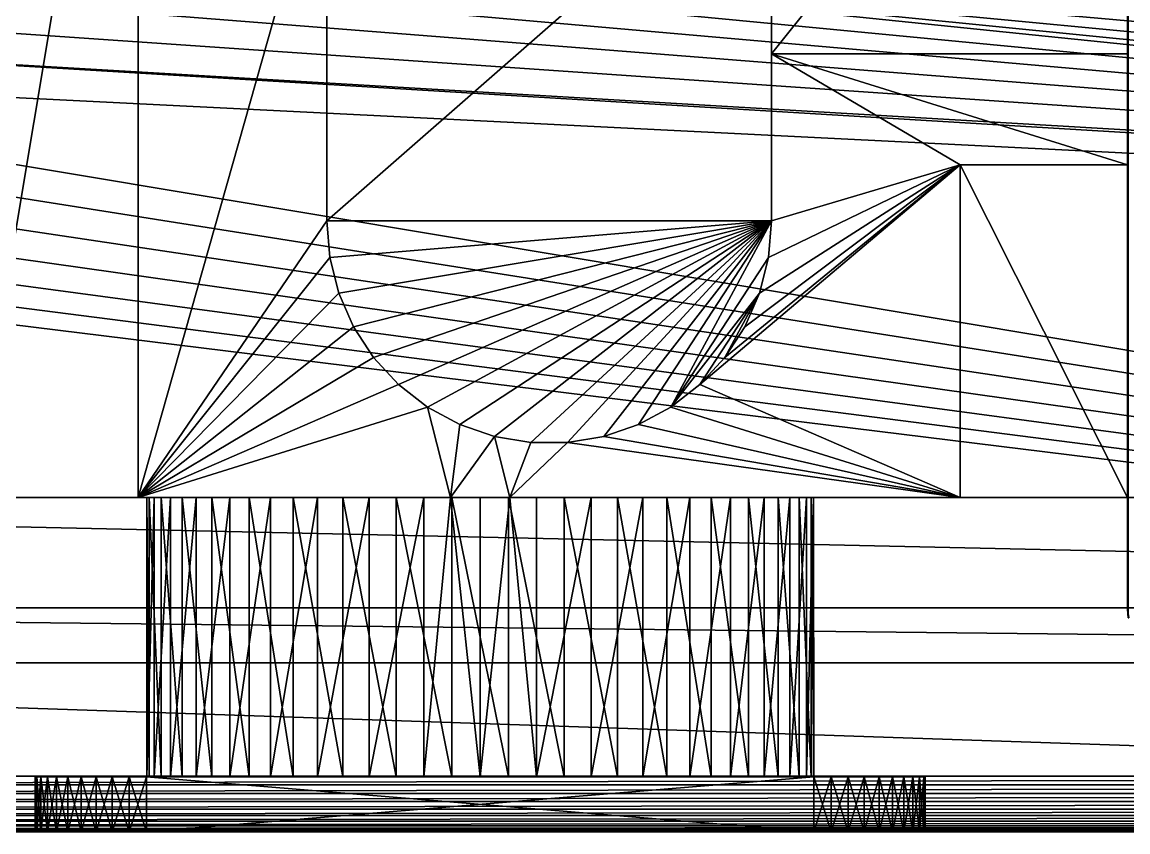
# Model space of a CAD drawing. Header units: millimetres. Extents: x 19.3 to 105.6, y 153.8 to 217.3.
# Drawn here: x 45.87 to 61.66, y 153.79 to 165.36 of the extents above; entities that cross this region are included whole.
import ezdxf

# ---------------------------------------------------------------- set-up
doc = ezdxf.new("R2010")
doc.units = ezdxf.units.MM
doc.layers.get('0').update_dxf_attribs({"color": 132, "linetype": 'CONTINUOUS'})

msp = doc.modelspace()

# ---------------------------------------------------------------- linework, layer by layer
at = {"invisible_edges": 16}
for points in [[(47.529, 172.842, 4.763), (45.142, 158.567, 4.763), (45.142, 174.436, 4.763)], [(61.652, 156.973, 18.25), (61.652, 164.905, 15.856), (61.652, 174.436, 18.25)], [(61.652, 174.436, 18.25), (61.652, 164.905, 15.856), (61.652, 171.255, 15.856)], [(61.652, 156.973, 18.25), (61.652, 174.436, 18.25), (61.661, 174.436, 18.374)], [(61.652, 156.973, 18.25), (61.661, 174.436, 18.374), (61.661, 156.973, 18.374)], [(47.529, 158.567, 4.763), (45.142, 158.567, 4.763), (47.529, 172.842, 4.763)], [(47.529, 158.567, 4.763), (47.529, 172.842, 4.763), (47.529, 158.567, 15.069)], [(47.529, 158.567, 15.069), (47.529, 172.842, 4.763), (47.529, 172.842, 15.069)], [(47.529, 172.842, 15.069), (50.222, 168.08, 15.069), (47.529, 158.567, 15.069)], [(61.652, 164.905, 15.856), (56.572, 164.905, 15.856), (61.652, 171.255, 15.856)], [(61.652, 171.255, 15.856), (56.572, 164.905, 15.856), (56.572, 168.08, 15.856)], [(35.174, 168.326, 21.431), (87.313, 164.422, 21.431), (34.64, 168.394, 21.431)], [(34.64, 168.394, 21.431), (87.313, 164.422, 21.431), (87.222, 164.953, 21.431)], [(34.64, 168.394, 21.431), (87.222, 164.953, 21.431), (87.222, 165.491, 21.431)], [(87.313, 164.422, 21.431), (35.174, 168.326, 21.431), (35.689, 168.168, 21.431)], [(35.689, 168.168, 21.431), (36.17, 167.926, 21.431), (87.313, 164.422, 21.431)], [(47.529, 158.567, 15.069), (50.222, 168.08, 15.069), (50.222, 162.517, 15.069)], [(50.222, 168.08, 19.044), (56.572, 168.08, 19.044), (50.222, 162.517, 19.044)], [(50.222, 162.517, 19.044), (56.572, 168.08, 19.044), (56.572, 162.517, 19.044)], [(50.222, 168.08, 15.069), (50.222, 168.08, 19.044), (50.222, 162.517, 15.069)], [(50.222, 162.517, 15.069), (50.222, 168.08, 19.044), (50.222, 162.517, 19.044)], [(56.572, 164.905, 15.856), (56.572, 162.517, 19.044), (56.572, 168.08, 15.856)], [(56.572, 168.08, 15.856), (56.572, 162.517, 19.044), (56.572, 168.08, 19.044)], [(87.313, 164.422, 21.431), (36.17, 167.926, 21.431), (36.603, 167.606, 21.431)], [(88.497, 162.669, 21.431), (88.093, 163.025, 21.431), (36.603, 167.606, 21.431)], [(36.603, 167.606, 21.431), (88.093, 163.025, 21.431), (87.755, 163.444, 21.431)], [(36.976, 167.217, 21.431), (89.456, 162.186, 21.431), (36.603, 167.606, 21.431)], [(36.603, 167.606, 21.431), (89.456, 162.186, 21.431), (88.956, 162.387, 21.431)], [(36.603, 167.606, 21.431), (88.956, 162.387, 21.431), (88.497, 162.669, 21.431)], [(87.313, 164.422, 21.431), (36.603, 167.606, 21.431), (87.492, 163.914, 21.431)], [(87.492, 163.914, 21.431), (36.603, 167.606, 21.431), (87.755, 163.444, 21.431)], [(36.976, 167.217, 21.431), (37.277, 166.771, 21.431), (89.456, 162.186, 21.431)], [(89.456, 162.186, 21.431), (37.277, 166.771, 21.431), (37.499, 166.28, 21.431)], [(37.499, 166.28, 21.431), (37.635, 165.759, 21.431), (89.456, 162.186, 21.431)], [(89.456, 162.186, 21.431), (37.635, 165.759, 21.431), (37.68, 165.222, 21.431)], [(89.982, 162.073, 21.431), (37.68, 165.222, 21.431), (37.635, 164.686, 21.431)], [(89.456, 162.186, 21.431), (37.68, 165.222, 21.431), (89.982, 162.073, 21.431)], [(61.652, 164.905, 15.069), (61.652, 163.317, 15.069), (56.572, 164.905, 15.069)], [(56.572, 164.905, 15.069), (61.652, 163.317, 15.069), (59.264, 163.317, 15.069)], [(56.572, 164.905, 15.069), (59.264, 163.317, 15.069), (56.572, 162.517, 15.069)], [(56.572, 164.905, 15.069), (56.572, 162.517, 15.069), (56.572, 164.905, 15.856)], [(56.572, 164.905, 15.856), (56.572, 162.517, 15.069), (56.572, 162.517, 19.044)], [(56.572, 164.905, 15.856), (61.652, 164.905, 15.856), (56.572, 164.905, 15.069)], [(56.572, 164.905, 15.069), (61.652, 164.905, 15.856), (61.652, 164.905, 15.069)], [(61.652, 163.317, 15.069), (61.652, 164.905, 15.069), (61.652, 156.973, 18.25)], [(61.652, 156.973, 18.25), (61.652, 164.905, 15.069), (61.652, 164.905, 15.856)], [(98.025, 154.586, 21.431), (37.635, 164.686, 21.431), (37.499, 164.164, 21.431)], [(89.982, 162.073, 21.431), (37.635, 164.686, 21.431), (98.025, 154.586, 21.431)], [(37.499, 164.164, 21.431), (37.277, 163.674, 21.431), (98.025, 154.586, 21.431)], [(98.025, 154.586, 21.431), (37.277, 163.674, 21.431), (36.976, 163.228, 21.431)], [(98.025, 154.586, 21.431), (36.976, 163.228, 21.431), (36.603, 162.839, 21.431)], [(59.264, 158.567, 15.069), (55.547, 160.181, 15.069), (59.264, 163.317, 15.069)], [(59.264, 163.317, 15.069), (55.547, 160.181, 15.069), (55.902, 160.567, 15.069)], [(55.902, 160.567, 15.069), (56.189, 161.006, 15.069), (59.264, 163.317, 15.069)], [(59.264, 163.317, 15.069), (56.189, 161.006, 15.069), (56.4, 161.486, 15.069)], [(59.264, 163.317, 15.069), (56.4, 161.486, 15.069), (56.528, 161.994, 15.069)], [(56.572, 162.517, 15.069), (59.264, 163.317, 15.069), (56.528, 161.994, 15.069)], [(61.652, 163.317, 4.763), (61.652, 158.567, 4.763), (59.264, 163.317, 4.763)], [(59.264, 163.317, 4.763), (61.652, 158.567, 4.763), (59.264, 158.567, 4.763)], [(59.264, 158.567, 4.763), (59.264, 158.567, 15.069), (59.264, 163.317, 4.763)], [(59.264, 163.317, 4.763), (59.264, 158.567, 15.069), (59.264, 163.317, 15.069)], [(59.264, 163.317, 15.069), (61.652, 163.317, 15.069), (59.264, 163.317, 4.763)], [(59.264, 163.317, 4.763), (61.652, 163.317, 15.069), (61.652, 163.317, 4.763)], [(61.652, 163.317, 15.069), (61.652, 156.973, 18.25), (61.652, 163.317, 4.763)], [(61.652, 163.317, 4.763), (61.652, 156.973, 18.25), (61.652, 158.567, 5.556)], [(61.652, 163.317, 4.763), (61.652, 158.567, 5.556), (61.652, 158.567, 4.763)], [(36.603, 162.839, 21.431), (36.17, 162.519, 21.431), (98.025, 154.586, 21.431)], [(98.025, 154.586, 21.431), (36.17, 162.519, 21.431), (35.689, 162.276, 21.431)], [(47.529, 158.567, 15.069), (50.222, 162.517, 15.069), (50.265, 161.994, 15.069)], [(50.222, 162.517, 19.044), (56.572, 162.517, 19.044), (50.265, 161.994, 19.044)], [(50.265, 161.994, 19.044), (50.265, 161.994, 15.069), (50.222, 162.517, 15.069)], [(50.265, 161.994, 19.044), (50.222, 162.517, 15.069), (50.222, 162.517, 19.044)], [(56.572, 162.517, 19.044), (50.394, 161.486, 19.044), (50.265, 161.994, 19.044)], [(56.572, 162.517, 19.044), (50.604, 161.006, 19.044), (50.394, 161.486, 19.044)], [(50.891, 160.567, 19.044), (50.604, 161.006, 19.044), (56.572, 162.517, 19.044)], [(56.572, 162.517, 19.044), (51.246, 160.181, 19.044), (50.891, 160.567, 19.044)], [(56.572, 162.517, 19.044), (51.66, 159.859, 19.044), (51.246, 160.181, 19.044)], [(52.121, 159.609, 19.044), (51.66, 159.859, 19.044), (56.572, 162.517, 19.044)], [(52.617, 159.439, 19.044), (52.121, 159.609, 19.044), (56.572, 162.517, 19.044)], [(56.572, 162.517, 19.044), (53.134, 159.353, 19.044), (52.617, 159.439, 19.044)], [(56.572, 162.517, 19.044), (53.659, 159.353, 19.044), (53.134, 159.353, 19.044)], [(54.176, 159.439, 19.044), (53.659, 159.353, 19.044), (56.572, 162.517, 19.044)], [(56.572, 162.517, 19.044), (54.672, 159.609, 19.044), (54.176, 159.439, 19.044)], [(56.572, 162.517, 19.044), (55.133, 159.859, 19.044), (54.672, 159.609, 19.044)], [(56.528, 161.994, 19.044), (55.133, 159.859, 19.044), (56.572, 162.517, 19.044)], [(56.572, 162.517, 19.044), (56.572, 162.517, 15.069), (56.528, 161.994, 15.069)], [(56.572, 162.517, 19.044), (56.528, 161.994, 15.069), (56.528, 161.994, 19.044)], [(98.025, 154.586, 21.431), (35.689, 162.276, 21.431), (26.866, 154.586, 21.431)], [(50.265, 161.994, 15.069), (50.394, 161.486, 15.069), (47.529, 158.567, 15.069)], [(50.394, 161.486, 19.044), (50.394, 161.486, 15.069), (50.265, 161.994, 15.069)], [(50.394, 161.486, 19.044), (50.265, 161.994, 15.069), (50.265, 161.994, 19.044)], [(56.4, 161.486, 19.044), (55.133, 159.859, 19.044), (56.528, 161.994, 19.044)], [(56.528, 161.994, 19.044), (56.528, 161.994, 15.069), (56.4, 161.486, 15.069)], [(56.528, 161.994, 19.044), (56.4, 161.486, 15.069), (56.4, 161.486, 19.044)], [(47.529, 158.567, 15.069), (50.394, 161.486, 15.069), (50.604, 161.006, 15.069)], [(50.604, 161.006, 19.044), (50.604, 161.006, 15.069), (50.394, 161.486, 15.069)], [(50.604, 161.006, 19.044), (50.394, 161.486, 15.069), (50.394, 161.486, 19.044)], [(56.4, 161.486, 19.044), (55.547, 160.181, 19.044), (55.133, 159.859, 19.044)], [(55.902, 160.567, 19.044), (55.547, 160.181, 19.044), (56.4, 161.486, 19.044)], [(56.4, 161.486, 19.044), (56.189, 161.006, 19.044), (55.902, 160.567, 19.044)], [(56.4, 161.486, 19.044), (56.4, 161.486, 15.069), (56.189, 161.006, 15.069)], [(56.4, 161.486, 19.044), (56.189, 161.006, 15.069), (56.189, 161.006, 19.044)], [(47.529, 158.567, 15.069), (50.604, 161.006, 15.069), (50.891, 160.567, 15.069)], [(50.891, 160.567, 19.044), (50.891, 160.567, 15.069), (50.604, 161.006, 15.069)], [(50.891, 160.567, 19.044), (50.604, 161.006, 15.069), (50.604, 161.006, 19.044)], [(56.189, 161.006, 19.044), (56.189, 161.006, 15.069), (55.902, 160.567, 15.069)], [(56.189, 161.006, 19.044), (55.902, 160.567, 15.069), (55.902, 160.567, 19.044)], [(50.891, 160.567, 15.069), (51.246, 160.181, 15.069), (47.529, 158.567, 15.069)], [(51.246, 160.181, 19.044), (51.246, 160.181, 15.069), (50.891, 160.567, 15.069)], [(51.246, 160.181, 19.044), (50.891, 160.567, 15.069), (50.891, 160.567, 19.044)], [(55.902, 160.567, 19.044), (55.902, 160.567, 15.069), (55.547, 160.181, 15.069)], [(55.902, 160.567, 19.044), (55.547, 160.181, 15.069), (55.547, 160.181, 19.044)], [(47.529, 158.567, 15.069), (51.246, 160.181, 15.069), (51.66, 159.859, 15.069)], [(51.66, 159.859, 19.044), (51.66, 159.859, 15.069), (51.246, 160.181, 15.069)], [(51.66, 159.859, 19.044), (51.246, 160.181, 15.069), (51.246, 160.181, 19.044)], [(59.264, 158.567, 15.069), (55.133, 159.859, 15.069), (55.547, 160.181, 15.069)], [(55.547, 160.181, 19.044), (55.547, 160.181, 15.069), (55.133, 159.859, 15.069)], [(55.547, 160.181, 19.044), (55.133, 159.859, 15.069), (55.133, 159.859, 19.044)], [(47.529, 158.567, 15.069), (51.66, 159.859, 15.069), (51.986, 158.567, 15.069)], [(51.986, 158.567, 15.069), (51.66, 159.859, 15.069), (52.121, 159.609, 15.069)], [(52.121, 159.609, 19.044), (52.121, 159.609, 15.069), (51.66, 159.859, 15.069)], [(52.121, 159.609, 19.044), (51.66, 159.859, 15.069), (51.66, 159.859, 19.044)], [(54.672, 159.609, 15.069), (55.133, 159.859, 15.069), (59.264, 158.567, 15.069)], [(55.133, 159.859, 19.044), (55.133, 159.859, 15.069), (54.672, 159.609, 15.069)], [(55.133, 159.859, 19.044), (54.672, 159.609, 15.069), (54.672, 159.609, 19.044)], [(51.986, 158.567, 15.069), (52.121, 159.609, 15.069), (52.617, 159.439, 15.069)], [(52.617, 159.439, 19.044), (52.617, 159.439, 15.069), (52.121, 159.609, 15.069)], [(52.617, 159.439, 19.044), (52.121, 159.609, 15.069), (52.121, 159.609, 19.044)], [(59.264, 158.567, 15.069), (54.176, 159.439, 15.069), (54.672, 159.609, 15.069)], [(54.672, 159.609, 19.044), (54.672, 159.609, 15.069), (54.176, 159.439, 15.069)], [(54.672, 159.609, 19.044), (54.176, 159.439, 15.069), (54.176, 159.439, 19.044)], [(52.837, 158.567, 15.069), (51.986, 158.567, 15.069), (52.617, 159.439, 15.069)], [(52.617, 159.439, 15.069), (53.134, 159.353, 15.069), (52.837, 158.567, 15.069)], [(53.134, 159.353, 19.044), (53.134, 159.353, 15.069), (52.617, 159.439, 15.069)], [(53.134, 159.353, 19.044), (52.617, 159.439, 15.069), (52.617, 159.439, 19.044)], [(59.264, 158.567, 15.069), (53.659, 159.353, 15.069), (54.176, 159.439, 15.069)], [(54.176, 159.439, 19.044), (54.176, 159.439, 15.069), (53.659, 159.353, 15.069)], [(54.176, 159.439, 19.044), (53.659, 159.353, 15.069), (53.659, 159.353, 19.044)], [(52.837, 158.567, 15.069), (53.134, 159.353, 15.069), (53.659, 159.353, 15.069)], [(52.837, 158.567, 15.069), (53.659, 159.353, 15.069), (59.264, 158.567, 15.069)], [(53.659, 159.353, 19.044), (53.659, 159.353, 15.069), (53.134, 159.353, 15.069)], [(53.659, 159.353, 19.044), (53.134, 159.353, 15.069), (53.134, 159.353, 19.044)], [(98.025, 158.567), (98.025, 156.993), (26.866, 158.567)], [(26.866, 158.567), (98.025, 156.993), (26.866, 156.993)], [(98.025, 158.567), (26.866, 158.567), (61.652, 158.567, 4.763)], [(61.652, 158.567, 4.763), (26.866, 158.567), (59.264, 158.567, 4.763)], [(26.866, 158.567), (45.142, 158.567, 4.763), (47.529, 158.567, 4.763)], [(26.866, 158.567), (47.529, 158.567, 4.763), (59.264, 158.567, 4.763)], [(50.825, 158.567, 14.816), (47.529, 158.567, 15.069), (51.606, 158.567, 15.019)], [(51.606, 158.567, 15.019), (47.529, 158.567, 15.069), (51.986, 158.567, 15.069)], [(47.992, 158.567, 12.101), (47.529, 158.567, 15.069), (48.356, 158.567, 12.822)], [(48.356, 158.567, 12.822), (47.529, 158.567, 15.069), (48.836, 158.567, 13.472)], [(50.825, 158.567, 14.816), (50.089, 158.567, 14.483), (47.529, 158.567, 15.069)], [(47.529, 158.567, 15.069), (50.089, 158.567, 14.483), (49.419, 158.567, 14.03)], [(47.529, 158.567, 15.069), (49.419, 158.567, 14.03), (48.836, 158.567, 13.472)], [(47.687, 158.567, 9.72), (47.529, 158.567, 4.763), (47.653, 158.567, 10.527)], [(47.653, 158.567, 10.527), (47.529, 158.567, 4.763), (47.529, 158.567, 15.069)], [(47.653, 158.567, 10.527), (47.529, 158.567, 15.069), (47.756, 158.567, 11.328)], [(47.756, 158.567, 11.328), (47.529, 158.567, 15.069), (47.992, 158.567, 12.101)], [(47.687, 158.567, 9.72), (47.857, 158.567, 8.931), (47.529, 158.567, 4.763)], [(47.529, 158.567, 4.763), (47.857, 158.567, 8.931), (48.159, 158.567, 8.181)], [(47.529, 158.567, 4.763), (48.159, 158.567, 8.181), (48.582, 158.567, 7.493)], [(48.582, 158.567, 7.493), (49.116, 158.567, 6.887), (47.529, 158.567, 4.763)], [(47.529, 158.567, 4.763), (49.116, 158.567, 6.887), (49.744, 158.567, 6.379)], [(47.529, 158.567, 4.763), (49.744, 158.567, 6.379), (50.45, 158.567, 5.985)], [(50.45, 158.567, 5.985), (51.211, 158.567, 5.716), (47.529, 158.567, 4.763)], [(47.529, 158.567, 4.763), (51.211, 158.567, 5.716), (52.007, 158.567, 5.58)], [(47.529, 158.567, 4.763), (52.007, 158.567, 5.58), (52.815, 158.567, 5.58)], [(59.264, 158.567, 4.763), (47.529, 158.567, 4.763), (52.815, 158.567, 5.58)], [(47.756, 158.567, 11.328), (47.756, 154.58, 11.328), (47.653, 154.58, 10.527)], [(47.756, 158.567, 11.328), (47.653, 154.58, 10.527), (47.653, 158.567, 10.527)], [(47.653, 158.567, 10.527), (47.653, 154.58, 10.527), (47.687, 154.58, 9.72)], [(47.653, 158.567, 10.527), (47.687, 154.58, 9.72), (47.687, 158.567, 9.72)], [(47.687, 158.567, 9.72), (47.687, 154.58, 9.72), (47.857, 154.58, 8.931)], [(47.687, 158.567, 9.72), (47.857, 154.58, 8.931), (47.857, 158.567, 8.931)], [(47.992, 158.567, 12.101), (47.992, 154.58, 12.101), (47.756, 154.58, 11.328)], [(47.992, 158.567, 12.101), (47.756, 154.58, 11.328), (47.756, 158.567, 11.328)], [(47.857, 158.567, 8.931), (47.857, 154.58, 8.931), (48.159, 154.58, 8.181)], [(47.857, 158.567, 8.931), (48.159, 154.58, 8.181), (48.159, 158.567, 8.181)], [(48.356, 158.567, 12.822), (48.356, 154.58, 12.822), (47.992, 154.58, 12.101)], [(48.356, 158.567, 12.822), (47.992, 154.58, 12.101), (47.992, 158.567, 12.101)], [(48.159, 158.567, 8.181), (48.159, 154.58, 8.181), (48.582, 154.58, 7.493)], [(48.159, 158.567, 8.181), (48.582, 154.58, 7.493), (48.582, 158.567, 7.493)], [(48.836, 158.567, 13.472), (48.836, 154.58, 13.472), (48.356, 154.58, 12.822)], [(48.836, 158.567, 13.472), (48.356, 154.58, 12.822), (48.356, 158.567, 12.822)], [(48.582, 158.567, 7.493), (48.582, 154.58, 7.493), (49.116, 154.58, 6.887)], [(48.582, 158.567, 7.493), (49.116, 154.58, 6.887), (49.116, 158.567, 6.887)], [(49.419, 158.567, 14.03), (49.419, 154.58, 14.03), (48.836, 154.58, 13.472)], [(49.419, 158.567, 14.03), (48.836, 154.58, 13.472), (48.836, 158.567, 13.472)], [(49.116, 158.567, 6.887), (49.116, 154.58, 6.887), (49.744, 154.58, 6.379)], [(49.116, 158.567, 6.887), (49.744, 154.58, 6.379), (49.744, 158.567, 6.379)], [(50.089, 158.567, 14.483), (50.089, 154.58, 14.483), (49.419, 154.58, 14.03)], [(50.089, 158.567, 14.483), (49.419, 154.58, 14.03), (49.419, 158.567, 14.03)], [(49.744, 158.567, 6.379), (49.744, 154.58, 6.379), (50.45, 154.58, 5.985)], [(49.744, 158.567, 6.379), (50.45, 154.58, 5.985), (50.45, 158.567, 5.985)], [(50.825, 158.567, 14.816), (50.825, 154.58, 14.816), (50.089, 154.58, 14.483)], [(50.825, 158.567, 14.816), (50.089, 154.58, 14.483), (50.089, 158.567, 14.483)], [(50.45, 158.567, 5.985), (50.45, 154.58, 5.985), (51.211, 154.58, 5.716)], [(50.45, 158.567, 5.985), (51.211, 154.58, 5.716), (51.211, 158.567, 5.716)], [(51.606, 158.567, 15.019), (51.606, 154.58, 15.019), (50.825, 154.58, 14.816)], [(51.606, 158.567, 15.019), (50.825, 154.58, 14.816), (50.825, 158.567, 14.816)], [(51.211, 158.567, 5.716), (51.211, 154.58, 5.716), (52.007, 154.58, 5.58)], [(51.211, 158.567, 5.716), (52.007, 154.58, 5.58), (52.007, 158.567, 5.58)], [(51.986, 158.567, 15.069), (52.411, 154.58, 15.088), (51.606, 154.58, 15.019)], [(51.986, 158.567, 15.069), (51.606, 154.58, 15.019), (51.606, 158.567, 15.019)], [(52.411, 158.567, 15.088), (52.411, 154.58, 15.088), (51.986, 158.567, 15.069)], [(52.837, 158.567, 15.069), (52.411, 158.567, 15.088), (51.986, 158.567, 15.069)], [(52.007, 158.567, 5.58), (52.007, 154.58, 5.58), (52.815, 154.58, 5.58)], [(52.007, 158.567, 5.58), (52.815, 154.58, 5.58), (52.815, 158.567, 5.58)], [(52.411, 158.567, 15.088), (52.837, 158.567, 15.069), (52.411, 154.58, 15.088)], [(52.411, 154.58, 15.088), (52.837, 158.567, 15.069), (53.216, 154.58, 15.019)], [(52.815, 158.567, 5.58), (52.815, 154.58, 5.58), (53.611, 154.58, 5.716)], [(52.815, 158.567, 5.58), (53.611, 154.58, 5.716), (53.611, 158.567, 5.716)], [(59.264, 158.567, 4.763), (52.815, 158.567, 5.58), (53.611, 158.567, 5.716)], [(52.837, 158.567, 15.069), (53.216, 158.567, 15.019), (53.216, 154.58, 15.019)], [(53.216, 158.567, 15.019), (52.837, 158.567, 15.069), (59.264, 158.567, 15.069)], [(53.216, 154.58, 15.019), (53.216, 158.567, 15.019), (53.998, 158.567, 14.816)], [(53.216, 154.58, 15.019), (53.998, 158.567, 14.816), (53.998, 154.58, 14.816)], [(59.264, 158.567, 15.069), (53.998, 158.567, 14.816), (53.216, 158.567, 15.019)], [(53.611, 158.567, 5.716), (53.611, 154.58, 5.716), (54.373, 154.58, 5.985)], [(53.611, 158.567, 5.716), (54.373, 154.58, 5.985), (54.373, 158.567, 5.985)], [(53.611, 158.567, 5.716), (54.373, 158.567, 5.985), (59.264, 158.567, 4.763)], [(53.998, 154.58, 14.816), (53.998, 158.567, 14.816), (54.734, 158.567, 14.483)], [(53.998, 154.58, 14.816), (54.734, 158.567, 14.483), (54.734, 154.58, 14.483)], [(59.264, 158.567, 15.069), (54.734, 158.567, 14.483), (53.998, 158.567, 14.816)], [(54.373, 158.567, 5.985), (54.373, 154.58, 5.985), (55.078, 154.58, 6.379)], [(54.373, 158.567, 5.985), (55.078, 154.58, 6.379), (55.078, 158.567, 6.379)], [(59.264, 158.567, 4.763), (54.373, 158.567, 5.985), (55.078, 158.567, 6.379)], [(54.734, 154.58, 14.483), (54.734, 158.567, 14.483), (55.403, 158.567, 14.03)], [(54.734, 154.58, 14.483), (55.403, 158.567, 14.03), (55.403, 154.58, 14.03)], [(55.403, 158.567, 14.03), (54.734, 158.567, 14.483), (59.264, 158.567, 15.069)], [(55.078, 158.567, 6.379), (55.078, 154.58, 6.379), (55.707, 154.58, 6.887)], [(55.078, 158.567, 6.379), (55.707, 154.58, 6.887), (55.707, 158.567, 6.887)], [(59.264, 158.567, 4.763), (55.078, 158.567, 6.379), (55.707, 158.567, 6.887)], [(55.403, 154.58, 14.03), (55.403, 158.567, 14.03), (55.986, 158.567, 13.472)], [(55.403, 154.58, 14.03), (55.986, 158.567, 13.472), (55.986, 154.58, 13.472)], [(59.264, 158.567, 15.069), (55.986, 158.567, 13.472), (55.403, 158.567, 14.03)], [(55.707, 158.567, 6.887), (55.707, 154.58, 6.887), (56.24, 154.58, 7.493)], [(55.707, 158.567, 6.887), (56.24, 154.58, 7.493), (56.24, 158.567, 7.493)], [(55.707, 158.567, 6.887), (56.24, 158.567, 7.493), (59.264, 158.567, 4.763)], [(55.986, 154.58, 13.472), (55.986, 158.567, 13.472), (56.467, 158.567, 12.822)], [(55.986, 154.58, 13.472), (56.467, 158.567, 12.822), (56.467, 154.58, 12.822)], [(59.264, 158.567, 15.069), (56.467, 158.567, 12.822), (55.986, 158.567, 13.472)], [(56.24, 158.567, 7.493), (56.24, 154.58, 7.493), (56.664, 154.58, 8.181)], [(56.24, 158.567, 7.493), (56.664, 154.58, 8.181), (56.664, 158.567, 8.181)], [(59.264, 158.567, 4.763), (56.24, 158.567, 7.493), (56.664, 158.567, 8.181)], [(56.467, 154.58, 12.822), (56.467, 158.567, 12.822), (56.83, 158.567, 12.101)], [(56.467, 154.58, 12.822), (56.83, 158.567, 12.101), (56.83, 154.58, 12.101)], [(56.83, 158.567, 12.101), (56.467, 158.567, 12.822), (59.264, 158.567, 15.069)], [(56.664, 158.567, 8.181), (56.664, 154.58, 8.181), (56.965, 154.58, 8.931)], [(56.664, 158.567, 8.181), (56.965, 154.58, 8.931), (56.965, 158.567, 8.931)], [(59.264, 158.567, 4.763), (56.664, 158.567, 8.181), (56.965, 158.567, 8.931)], [(56.83, 154.58, 12.101), (56.83, 158.567, 12.101), (57.067, 158.567, 11.328)], [(56.83, 154.58, 12.101), (57.067, 158.567, 11.328), (57.067, 154.58, 11.328)], [(59.264, 158.567, 15.069), (57.067, 158.567, 11.328), (56.83, 158.567, 12.101)], [(56.965, 158.567, 8.931), (56.965, 154.58, 8.931), (57.135, 154.58, 9.72)], [(56.965, 158.567, 8.931), (57.135, 154.58, 9.72), (57.135, 158.567, 9.72)], [(56.965, 158.567, 8.931), (57.135, 158.567, 9.72), (59.264, 158.567, 4.763)], [(57.067, 154.58, 11.328), (57.067, 158.567, 11.328), (57.169, 158.567, 10.527)], [(57.169, 158.567, 10.527), (57.169, 154.58, 10.527), (57.067, 154.58, 11.328)], [(59.264, 158.567, 15.069), (57.169, 158.567, 10.527), (57.067, 158.567, 11.328)], [(57.135, 158.567, 9.72), (57.135, 154.58, 9.72), (57.174, 154.58, 10.325)], [(57.135, 158.567, 9.72), (57.174, 154.58, 10.325), (57.169, 158.567, 10.527)], [(59.264, 158.567, 4.763), (57.135, 158.567, 9.72), (59.264, 158.567, 15.069)], [(59.264, 158.567, 15.069), (57.135, 158.567, 9.72), (57.169, 158.567, 10.527)], [(57.169, 158.567, 10.527), (57.174, 154.58, 10.325), (57.169, 154.58, 10.527)], [(61.652, 158.567, 5.556), (61.661, 158.567, 5.432), (61.652, 158.567, 4.763)], [(61.652, 158.567, 4.763), (61.661, 158.567, 5.432), (61.69, 158.567, 5.311)], [(61.69, 158.567, 5.311), (61.738, 158.567, 5.196), (61.652, 158.567, 4.763)], [(61.652, 158.567, 4.763), (61.738, 158.567, 5.196), (61.803, 158.567, 5.09)], [(61.652, 158.567, 4.763), (61.803, 158.567, 5.09), (61.884, 158.567, 4.995)], [(61.884, 158.567, 4.995), (61.979, 158.567, 4.914), (61.652, 158.567, 4.763)], [(61.652, 158.567, 4.763), (61.979, 158.567, 4.914), (62.085, 158.567, 4.849)], [(61.652, 158.567, 4.763), (62.085, 158.567, 4.849), (62.2, 158.567, 4.801)], [(62.445, 158.567, 4.763), (98.025, 158.567), (61.652, 158.567, 4.763)], [(62.445, 158.567, 4.763), (61.652, 158.567, 4.763), (62.321, 158.567, 4.772)], [(62.321, 158.567, 4.772), (61.652, 158.567, 4.763), (62.2, 158.567, 4.801)], [(61.652, 156.973, 18.25), (61.652, 156.973, 5.556), (61.652, 158.567, 5.556)], [(61.652, 158.567, 5.556), (61.652, 156.973, 5.556), (61.661, 156.973, 5.432)], [(61.652, 158.567, 5.556), (61.661, 156.973, 5.432), (61.661, 158.567, 5.432)], [(98.025, 156.993), (98.025, 156.205, 0.787), (26.866, 156.993)], [(26.866, 156.993), (98.025, 156.205, 0.787), (26.866, 156.205, 0.787)], [(61.661, 156.973, 18.374), (61.661, 156.849, 18.25), (61.652, 156.973, 18.25)], [(61.661, 156.849, 18.25), (61.661, 156.849, 5.556), (61.652, 156.973, 5.556)], [(61.661, 156.849, 18.25), (61.652, 156.973, 5.556), (61.652, 156.973, 18.25)], [(61.661, 156.973, 5.432), (61.652, 156.973, 5.556), (61.671, 156.851, 5.432)], [(61.671, 156.851, 5.432), (61.652, 156.973, 5.556), (61.661, 156.849, 5.556)], [(26.866, 153.792, 2.375), (26.866, 156.205, 2.375), (98.025, 153.792, 2.375)], [(98.025, 153.792, 2.375), (26.866, 156.205, 2.375), (98.025, 156.205, 2.375)], [(98.025, 156.205, 0.787), (98.025, 156.205, 2.375), (26.866, 156.205, 0.787)], [(26.866, 156.205, 0.787), (98.025, 156.205, 2.375), (26.866, 156.205, 2.375)], [(98.025, 154.586, 21.431), (26.866, 154.586, 21.431), (26.866, 154.462, 21.421)], [(98.025, 154.586, 21.431), (26.866, 154.462, 21.421), (98.025, 154.462, 21.421)], [(48.582, 154.58, 7.493), (48.159, 154.58, 8.181), (46.061, 154.58, 5.563)], [(46.061, 154.58, 5.563), (47.653, 154.58, 10.527), (46.061, 154.58, 15.088)], [(46.061, 154.58, 15.088), (47.653, 154.58, 10.527), (47.756, 154.58, 11.328)], [(48.159, 154.58, 8.181), (47.857, 154.58, 8.931), (46.061, 154.58, 5.563)], [(46.061, 154.58, 5.563), (47.857, 154.58, 8.931), (47.687, 154.58, 9.72)], [(46.061, 154.58, 5.563), (47.687, 154.58, 9.72), (47.653, 154.58, 10.527)], [(48.582, 154.58, 7.493), (46.061, 154.58, 5.563), (49.116, 154.58, 6.887)], [(49.116, 154.58, 6.887), (46.061, 154.58, 5.563), (46.081, 154.58, 5.314)], [(47.756, 154.58, 11.328), (47.992, 154.58, 12.101), (46.061, 154.58, 15.088)], [(46.061, 154.58, 15.088), (47.992, 154.58, 12.101), (48.356, 154.58, 12.822)], [(46.061, 154.58, 15.088), (48.356, 154.58, 12.822), (46.081, 154.58, 15.336)], [(46.061, 154.58, 5.563), (46.061, 153.792, 5.563), (46.081, 153.792, 5.314)], [(46.061, 154.58, 5.563), (46.081, 153.792, 5.314), (46.081, 154.58, 5.314)], [(46.061, 154.58, 5.563), (46.061, 154.58, 15.088), (46.061, 153.792, 5.563)], [(46.061, 153.792, 5.563), (46.061, 154.58, 15.088), (46.061, 153.792, 15.088)], [(46.081, 154.58, 15.336), (46.081, 153.792, 15.336), (46.061, 153.792, 15.088)], [(46.081, 154.58, 15.336), (46.061, 153.792, 15.088), (46.061, 154.58, 15.088)], [(49.116, 154.58, 6.887), (46.081, 154.58, 5.314), (46.139, 154.58, 5.072)], [(46.081, 154.58, 15.336), (48.356, 154.58, 12.822), (48.836, 154.58, 13.472)], [(46.081, 154.58, 15.336), (48.836, 154.58, 13.472), (46.139, 154.58, 15.578)], [(46.081, 154.58, 5.314), (46.081, 153.792, 5.314), (46.139, 153.792, 5.072)], [(46.081, 154.58, 5.314), (46.139, 153.792, 5.072), (46.139, 154.58, 5.072)], [(46.139, 154.58, 15.578), (46.139, 153.792, 15.578), (46.081, 153.792, 15.336)], [(46.139, 154.58, 15.578), (46.081, 153.792, 15.336), (46.081, 154.58, 15.336)], [(46.139, 154.58, 5.072), (46.234, 154.58, 4.842), (49.116, 154.58, 6.887)], [(46.139, 154.58, 15.578), (48.836, 154.58, 13.472), (46.234, 154.58, 15.808)], [(46.139, 154.58, 5.072), (46.139, 153.792, 5.072), (46.234, 153.792, 4.842)], [(46.139, 154.58, 5.072), (46.234, 153.792, 4.842), (46.234, 154.58, 4.842)], [(46.234, 154.58, 15.808), (46.234, 153.792, 15.808), (46.139, 153.792, 15.578)], [(46.234, 154.58, 15.808), (46.139, 153.792, 15.578), (46.139, 154.58, 15.578)], [(46.234, 154.58, 4.842), (46.364, 154.58, 4.629), (49.116, 154.58, 6.887)], [(48.836, 154.58, 13.472), (46.364, 154.58, 16.021), (46.234, 154.58, 15.808)], [(46.234, 154.58, 4.842), (46.234, 153.792, 4.842), (46.364, 153.792, 4.629)], [(46.234, 154.58, 4.842), (46.364, 153.792, 4.629), (46.364, 154.58, 4.629)], [(46.364, 154.58, 16.021), (46.364, 153.792, 16.021), (46.234, 153.792, 15.808)], [(46.364, 154.58, 16.021), (46.234, 153.792, 15.808), (46.234, 154.58, 15.808)], [(49.116, 154.58, 6.887), (46.364, 154.58, 4.629), (46.526, 154.58, 4.44)], [(48.836, 154.58, 13.472), (46.526, 154.58, 16.21), (46.364, 154.58, 16.021)], [(46.364, 154.58, 4.629), (46.364, 153.792, 4.629), (46.526, 153.792, 4.44)], [(46.364, 154.58, 4.629), (46.526, 153.792, 4.44), (46.526, 154.58, 4.44)], [(46.526, 154.58, 16.21), (46.526, 153.792, 16.21), (46.364, 153.792, 16.021)], [(46.526, 154.58, 16.21), (46.364, 153.792, 16.021), (46.364, 154.58, 16.021)], [(49.116, 154.58, 6.887), (46.526, 154.58, 4.44), (46.716, 154.58, 4.278)], [(46.716, 154.58, 16.372), (46.526, 154.58, 16.21), (48.836, 154.58, 13.472)], [(46.526, 154.58, 4.44), (46.526, 153.792, 4.44), (46.716, 153.792, 4.278)], [(46.526, 154.58, 4.44), (46.716, 153.792, 4.278), (46.716, 154.58, 4.278)], [(46.716, 154.58, 16.372), (46.716, 153.792, 16.372), (46.526, 153.792, 16.21)], [(46.716, 154.58, 16.372), (46.526, 153.792, 16.21), (46.526, 154.58, 16.21)], [(49.116, 154.58, 6.887), (46.716, 154.58, 4.278), (46.928, 154.58, 4.148)], [(48.836, 154.58, 13.472), (46.928, 154.58, 16.502), (46.716, 154.58, 16.372)], [(46.716, 154.58, 4.278), (46.716, 153.792, 4.278), (46.928, 153.792, 4.148)], [(46.716, 154.58, 4.278), (46.928, 153.792, 4.148), (46.928, 154.58, 4.148)], [(46.928, 154.58, 16.502), (46.928, 153.792, 16.502), (46.716, 153.792, 16.372)], [(46.928, 154.58, 16.502), (46.716, 153.792, 16.372), (46.716, 154.58, 16.372)], [(47.158, 154.58, 4.053), (49.116, 154.58, 6.887), (46.928, 154.58, 4.148)], [(48.836, 154.58, 13.472), (47.158, 154.58, 16.597), (46.928, 154.58, 16.502)], [(46.928, 154.58, 4.148), (46.928, 153.792, 4.148), (47.158, 153.792, 4.053)], [(46.928, 154.58, 4.148), (47.158, 153.792, 4.053), (47.158, 154.58, 4.053)], [(47.158, 154.58, 16.597), (47.158, 153.792, 16.597), (46.928, 153.792, 16.502)], [(47.158, 154.58, 16.597), (46.928, 153.792, 16.502), (46.928, 154.58, 16.502)], [(47.4, 154.58, 3.995), (49.116, 154.58, 6.887), (47.158, 154.58, 4.053)], [(49.419, 154.58, 14.03), (47.4, 154.58, 16.656), (47.158, 154.58, 16.597)], [(49.419, 154.58, 14.03), (47.158, 154.58, 16.597), (48.836, 154.58, 13.472)], [(47.158, 154.58, 4.053), (47.158, 153.792, 4.053), (47.4, 153.792, 3.995)], [(47.158, 154.58, 4.053), (47.4, 153.792, 3.995), (47.4, 154.58, 3.995)], [(47.4, 154.58, 16.656), (47.4, 153.792, 16.656), (47.158, 153.792, 16.597)], [(47.4, 154.58, 16.656), (47.158, 153.792, 16.597), (47.158, 154.58, 16.597)], [(47.649, 154.58, 3.975), (49.744, 154.58, 6.379), (47.4, 154.58, 3.995)], [(47.4, 154.58, 3.995), (49.744, 154.58, 6.379), (49.116, 154.58, 6.887)], [(47.649, 154.58, 16.675), (47.4, 154.58, 16.656), (49.419, 154.58, 14.03)], [(47.4, 154.58, 3.995), (47.4, 153.792, 3.995), (47.649, 153.792, 3.975)], [(47.4, 154.58, 3.995), (47.649, 153.792, 3.975), (47.649, 154.58, 3.975)], [(47.649, 154.58, 16.675), (47.649, 153.792, 16.675), (47.4, 153.792, 16.656)], [(47.649, 154.58, 16.675), (47.4, 153.792, 16.656), (47.4, 154.58, 16.656)], [(57.174, 154.58, 3.975), (52.815, 154.58, 5.58), (47.649, 154.58, 3.975)], [(47.649, 154.58, 3.975), (52.815, 154.58, 5.58), (52.007, 154.58, 5.58)], [(47.649, 154.58, 3.975), (52.007, 154.58, 5.58), (51.211, 154.58, 5.716)], [(50.089, 154.58, 14.483), (50.825, 154.58, 14.816), (47.649, 154.58, 16.675)], [(50.089, 154.58, 14.483), (47.649, 154.58, 16.675), (49.419, 154.58, 14.03)], [(52.411, 154.58, 15.088), (57.174, 154.58, 16.675), (47.649, 154.58, 16.675)], [(52.411, 154.58, 15.088), (47.649, 154.58, 16.675), (51.606, 154.58, 15.019)], [(51.606, 154.58, 15.019), (47.649, 154.58, 16.675), (50.825, 154.58, 14.816)], [(51.211, 154.58, 5.716), (50.45, 154.58, 5.985), (47.649, 154.58, 3.975)], [(47.649, 154.58, 3.975), (50.45, 154.58, 5.985), (49.744, 154.58, 6.379)], [(47.649, 154.58, 16.675), (57.174, 154.58, 16.675), (47.649, 153.792, 16.675)], [(47.649, 153.792, 16.675), (57.174, 154.58, 16.675), (57.174, 153.792, 16.675)], [(57.174, 154.58, 3.975), (47.649, 154.58, 3.975), (57.174, 153.792, 3.975)], [(57.174, 153.792, 3.975), (47.649, 154.58, 3.975), (47.649, 153.792, 3.975)], [(53.216, 154.58, 15.019), (57.174, 154.58, 16.675), (52.411, 154.58, 15.088)], [(57.174, 154.58, 3.975), (53.611, 154.58, 5.716), (52.815, 154.58, 5.58)], [(53.216, 154.58, 15.019), (53.998, 154.58, 14.816), (57.174, 154.58, 16.675)], [(54.373, 154.58, 5.985), (53.611, 154.58, 5.716), (57.174, 154.58, 3.975)], [(57.174, 154.58, 16.675), (53.998, 154.58, 14.816), (54.734, 154.58, 14.483)], [(55.078, 154.58, 6.379), (54.373, 154.58, 5.985), (57.174, 154.58, 3.975)], [(57.174, 154.58, 16.675), (54.734, 154.58, 14.483), (57.422, 154.58, 16.656)], [(57.422, 154.58, 16.656), (54.734, 154.58, 14.483), (55.403, 154.58, 14.03)], [(55.078, 154.58, 6.379), (57.174, 154.58, 3.975), (55.707, 154.58, 6.887)], [(57.422, 154.58, 16.656), (55.403, 154.58, 14.03), (57.664, 154.58, 16.597)], [(57.664, 154.58, 16.597), (55.403, 154.58, 14.03), (55.986, 154.58, 13.472)], [(58.458, 154.58, 4.629), (58.588, 154.58, 4.842), (55.707, 154.58, 6.887)], [(58.458, 154.58, 4.629), (55.707, 154.58, 6.887), (58.296, 154.58, 4.44)], [(55.707, 154.58, 6.887), (57.174, 154.58, 3.975), (57.422, 154.58, 3.995)], [(55.707, 154.58, 6.887), (57.422, 154.58, 3.995), (57.664, 154.58, 4.053)], [(58.742, 154.58, 5.314), (56.24, 154.58, 7.493), (55.707, 154.58, 6.887)], [(58.742, 154.58, 5.314), (55.707, 154.58, 6.887), (58.684, 154.58, 5.072)], [(58.684, 154.58, 5.072), (55.707, 154.58, 6.887), (58.588, 154.58, 4.842)], [(57.664, 154.58, 4.053), (57.894, 154.58, 4.148), (55.707, 154.58, 6.887)], [(55.707, 154.58, 6.887), (57.894, 154.58, 4.148), (58.107, 154.58, 4.278)], [(55.707, 154.58, 6.887), (58.107, 154.58, 4.278), (58.296, 154.58, 4.44)], [(58.684, 154.58, 15.578), (58.588, 154.58, 15.808), (55.986, 154.58, 13.472)], [(55.986, 154.58, 13.472), (58.588, 154.58, 15.808), (58.458, 154.58, 16.021)], [(56.467, 154.58, 12.822), (58.761, 154.58, 15.088), (55.986, 154.58, 13.472)], [(55.986, 154.58, 13.472), (58.761, 154.58, 15.088), (58.742, 154.58, 15.336)], [(55.986, 154.58, 13.472), (58.742, 154.58, 15.336), (58.684, 154.58, 15.578)], [(57.664, 154.58, 16.597), (55.986, 154.58, 13.472), (57.894, 154.58, 16.502)], [(58.458, 154.58, 16.021), (58.296, 154.58, 16.21), (55.986, 154.58, 13.472)], [(55.986, 154.58, 13.472), (58.296, 154.58, 16.21), (58.107, 154.58, 16.372)], [(55.986, 154.58, 13.472), (58.107, 154.58, 16.372), (57.894, 154.58, 16.502)], [(58.761, 154.58, 5.563), (56.664, 154.58, 8.181), (56.24, 154.58, 7.493)], [(58.761, 154.58, 5.563), (56.24, 154.58, 7.493), (58.742, 154.58, 5.314)], [(56.467, 154.58, 12.822), (56.83, 154.58, 12.101), (58.761, 154.58, 15.088)], [(56.965, 154.58, 8.931), (56.664, 154.58, 8.181), (58.761, 154.58, 5.563)], [(58.761, 154.58, 15.088), (56.83, 154.58, 12.101), (57.067, 154.58, 11.328)], [(57.135, 154.58, 9.72), (56.965, 154.58, 8.931), (58.761, 154.58, 5.563)], [(58.761, 154.58, 15.088), (57.067, 154.58, 11.328), (57.169, 154.58, 10.527)], [(57.135, 154.58, 9.72), (58.761, 154.58, 5.563), (57.174, 154.58, 10.325)], [(57.174, 154.58, 10.325), (58.761, 154.58, 15.088), (57.169, 154.58, 10.527)], [(57.174, 154.58, 10.325), (58.761, 154.58, 5.563), (58.761, 154.58, 15.088)], [(57.422, 154.58, 16.656), (57.422, 153.792, 16.656), (57.174, 153.792, 16.675)], [(57.422, 154.58, 16.656), (57.174, 153.792, 16.675), (57.174, 154.58, 16.675)], [(57.174, 154.58, 3.975), (57.174, 153.792, 3.975), (57.422, 153.792, 3.995)], [(57.174, 154.58, 3.975), (57.422, 153.792, 3.995), (57.422, 154.58, 3.995)], [(57.664, 154.58, 16.597), (57.664, 153.792, 16.597), (57.422, 153.792, 16.656)], [(57.664, 154.58, 16.597), (57.422, 153.792, 16.656), (57.422, 154.58, 16.656)], [(57.422, 154.58, 3.995), (57.422, 153.792, 3.995), (57.664, 153.792, 4.053)], [(57.422, 154.58, 3.995), (57.664, 153.792, 4.053), (57.664, 154.58, 4.053)], [(57.894, 154.58, 16.502), (57.894, 153.792, 16.502), (57.664, 153.792, 16.597)], [(57.894, 154.58, 16.502), (57.664, 153.792, 16.597), (57.664, 154.58, 16.597)], [(57.664, 154.58, 4.053), (57.664, 153.792, 4.053), (57.894, 153.792, 4.148)], [(57.664, 154.58, 4.053), (57.894, 153.792, 4.148), (57.894, 154.58, 4.148)], [(58.107, 154.58, 16.372), (58.107, 153.792, 16.372), (57.894, 153.792, 16.502)], [(58.107, 154.58, 16.372), (57.894, 153.792, 16.502), (57.894, 154.58, 16.502)], [(57.894, 154.58, 4.148), (57.894, 153.792, 4.148), (58.107, 153.792, 4.278)], [(57.894, 154.58, 4.148), (58.107, 153.792, 4.278), (58.107, 154.58, 4.278)], [(58.296, 154.58, 16.21), (58.296, 153.792, 16.21), (58.107, 153.792, 16.372)], [(58.296, 154.58, 16.21), (58.107, 153.792, 16.372), (58.107, 154.58, 16.372)], [(58.107, 154.58, 4.278), (58.107, 153.792, 4.278), (58.296, 153.792, 4.44)], [(58.107, 154.58, 4.278), (58.296, 153.792, 4.44), (58.296, 154.58, 4.44)], [(58.458, 154.58, 16.021), (58.458, 153.792, 16.021), (58.296, 153.792, 16.21)], [(58.458, 154.58, 16.021), (58.296, 153.792, 16.21), (58.296, 154.58, 16.21)], [(58.296, 154.58, 4.44), (58.296, 153.792, 4.44), (58.458, 153.792, 4.629)], [(58.296, 154.58, 4.44), (58.458, 153.792, 4.629), (58.458, 154.58, 4.629)], [(58.588, 154.58, 15.808), (58.588, 153.792, 15.808), (58.458, 153.792, 16.021)], [(58.588, 154.58, 15.808), (58.458, 153.792, 16.021), (58.458, 154.58, 16.021)], [(58.458, 154.58, 4.629), (58.458, 153.792, 4.629), (58.588, 153.792, 4.842)], [(58.458, 154.58, 4.629), (58.588, 153.792, 4.842), (58.588, 154.58, 4.842)], [(58.684, 154.58, 15.578), (58.684, 153.792, 15.578), (58.588, 153.792, 15.808)], [(58.684, 154.58, 15.578), (58.588, 153.792, 15.808), (58.588, 154.58, 15.808)], [(58.588, 154.58, 4.842), (58.588, 153.792, 4.842), (58.684, 153.792, 5.072)], [(58.588, 154.58, 4.842), (58.684, 153.792, 5.072), (58.684, 154.58, 5.072)], [(58.742, 154.58, 15.336), (58.742, 153.792, 15.336), (58.684, 153.792, 15.578)], [(58.742, 154.58, 15.336), (58.684, 153.792, 15.578), (58.684, 154.58, 15.578)], [(58.684, 154.58, 5.072), (58.684, 153.792, 5.072), (58.742, 153.792, 5.314)], [(58.684, 154.58, 5.072), (58.742, 153.792, 5.314), (58.742, 154.58, 5.314)], [(58.761, 154.58, 15.088), (58.761, 153.792, 15.088), (58.742, 153.792, 15.336)], [(58.761, 154.58, 15.088), (58.742, 153.792, 15.336), (58.742, 154.58, 15.336)], [(58.742, 154.58, 5.314), (58.742, 153.792, 5.314), (58.761, 153.792, 5.563)], [(58.742, 154.58, 5.314), (58.761, 153.792, 5.563), (58.761, 154.58, 5.563)], [(58.761, 154.58, 15.088), (58.761, 154.58, 5.563), (58.761, 153.792, 15.088)], [(58.761, 153.792, 15.088), (58.761, 154.58, 5.563), (58.761, 153.792, 5.563)], [(98.025, 154.462, 21.421), (26.866, 154.462, 21.421), (26.866, 154.341, 21.392)], [(98.025, 154.462, 21.421), (26.866, 154.341, 21.392), (98.025, 154.341, 21.392)], [(98.025, 154.341, 21.392), (26.866, 154.341, 21.392), (26.866, 154.226, 21.345)], [(98.025, 154.341, 21.392), (26.866, 154.226, 21.345), (98.025, 154.226, 21.345)], [(98.025, 154.226, 21.345), (26.866, 154.226, 21.345), (26.866, 154.119, 21.28)], [(98.025, 154.226, 21.345), (26.866, 154.119, 21.28), (98.025, 154.119, 21.28)], [(98.025, 154.119, 21.28), (26.866, 154.119, 21.28), (26.866, 154.025, 21.199)], [(98.025, 154.119, 21.28), (26.866, 154.025, 21.199), (98.025, 154.025, 21.199)], [(98.025, 154.025, 21.199), (26.866, 154.025, 21.199), (26.866, 153.944, 21.104)], [(98.025, 154.025, 21.199), (26.866, 153.944, 21.104), (98.025, 153.944, 21.104)], [(98.025, 153.944, 21.104), (26.866, 153.944, 21.104), (26.866, 153.879, 20.998)], [(98.025, 153.944, 21.104), (26.866, 153.879, 20.998), (98.025, 153.879, 20.998)], [(98.025, 153.879, 20.998), (26.866, 153.879, 20.998), (26.866, 153.831, 20.883)], [(98.025, 153.879, 20.998), (26.866, 153.831, 20.883), (98.025, 153.831, 20.883)], [(98.025, 153.831, 20.883), (26.866, 153.831, 20.883), (26.866, 153.802, 20.762)], [(98.025, 153.831, 20.883), (26.866, 153.802, 20.762), (98.025, 153.802, 20.762)], [(98.025, 153.802, 20.762), (26.866, 153.802, 20.762), (26.866, 153.792, 20.638)], [(98.025, 153.802, 20.762), (26.866, 153.792, 20.638), (98.025, 153.792, 20.638)], [(47.649, 153.792, 3.975), (26.866, 153.792, 2.375), (57.174, 153.792, 3.975)], [(57.174, 153.792, 3.975), (26.866, 153.792, 2.375), (98.025, 153.792, 2.375)], [(47.649, 153.792, 3.975), (47.4, 153.792, 3.995), (26.866, 153.792, 2.375)], [(26.866, 153.792, 2.375), (47.4, 153.792, 3.995), (47.158, 153.792, 4.053)], [(26.866, 153.792, 2.375), (47.158, 153.792, 4.053), (46.928, 153.792, 4.148)], [(46.139, 153.792, 5.072), (26.866, 153.792, 2.375), (46.234, 153.792, 4.842)], [(46.234, 153.792, 4.842), (26.866, 153.792, 2.375), (46.364, 153.792, 4.629)], [(47.4, 153.792, 16.656), (47.649, 153.792, 16.675), (26.866, 153.792, 20.638)], [(26.866, 153.792, 20.638), (47.649, 153.792, 16.675), (57.174, 153.792, 16.675)], [(26.866, 153.792, 20.638), (57.174, 153.792, 16.675), (98.025, 153.792, 20.638)], [(46.928, 153.792, 4.148), (46.716, 153.792, 4.278), (26.866, 153.792, 2.375)], [(26.866, 153.792, 2.375), (46.716, 153.792, 4.278), (46.526, 153.792, 4.44)], [(26.866, 153.792, 2.375), (46.526, 153.792, 4.44), (46.364, 153.792, 4.629)], [(46.081, 153.792, 15.336), (46.139, 153.792, 15.578), (26.866, 153.792, 20.638)], [(26.866, 153.792, 20.638), (46.139, 153.792, 15.578), (46.234, 153.792, 15.808)], [(46.234, 153.792, 15.808), (46.364, 153.792, 16.021), (26.866, 153.792, 20.638)], [(26.866, 153.792, 20.638), (46.364, 153.792, 16.021), (46.526, 153.792, 16.21)], [(26.866, 153.792, 20.638), (46.526, 153.792, 16.21), (46.716, 153.792, 16.372)], [(46.716, 153.792, 16.372), (46.928, 153.792, 16.502), (26.866, 153.792, 20.638)], [(26.866, 153.792, 20.638), (46.928, 153.792, 16.502), (47.158, 153.792, 16.597)], [(26.866, 153.792, 20.638), (47.158, 153.792, 16.597), (47.4, 153.792, 16.656)], [(46.139, 153.792, 5.072), (46.081, 153.792, 5.314), (26.866, 153.792, 2.375)], [(26.866, 153.792, 2.375), (46.081, 153.792, 5.314), (46.061, 153.792, 5.563)], [(26.866, 153.792, 2.375), (46.061, 153.792, 5.563), (26.866, 153.792, 20.638)], [(26.866, 153.792, 20.638), (46.061, 153.792, 5.563), (46.061, 153.792, 15.088)], [(26.866, 153.792, 20.638), (46.061, 153.792, 15.088), (46.081, 153.792, 15.336)], [(57.174, 153.792, 3.975), (98.025, 153.792, 2.375), (57.422, 153.792, 3.995)], [(98.025, 153.792, 20.638), (57.174, 153.792, 16.675), (57.422, 153.792, 16.656)], [(57.422, 153.792, 3.995), (98.025, 153.792, 2.375), (57.664, 153.792, 4.053)], [(98.025, 153.792, 20.638), (57.422, 153.792, 16.656), (57.664, 153.792, 16.597)], [(57.664, 153.792, 16.597), (57.894, 153.792, 16.502), (98.025, 153.792, 20.638)], [(98.025, 153.792, 2.375), (57.894, 153.792, 4.148), (57.664, 153.792, 4.053)], [(98.025, 153.792, 20.638), (57.894, 153.792, 16.502), (58.107, 153.792, 16.372)], [(98.025, 153.792, 2.375), (58.107, 153.792, 4.278), (57.894, 153.792, 4.148)], [(98.025, 153.792, 20.638), (58.107, 153.792, 16.372), (58.296, 153.792, 16.21)], [(58.296, 153.792, 4.44), (58.107, 153.792, 4.278), (98.025, 153.792, 2.375)], [(58.296, 153.792, 16.21), (58.458, 153.792, 16.021), (98.025, 153.792, 20.638)], [(98.025, 153.792, 2.375), (58.458, 153.792, 4.629), (58.296, 153.792, 4.44)], [(58.458, 153.792, 16.021), (58.588, 153.792, 15.808), (98.025, 153.792, 20.638)], [(98.025, 153.792, 2.375), (58.588, 153.792, 4.842), (58.458, 153.792, 4.629)], [(98.025, 153.792, 20.638), (58.588, 153.792, 15.808), (58.684, 153.792, 15.578)], [(58.684, 153.792, 5.072), (58.588, 153.792, 4.842), (98.025, 153.792, 2.375)], [(58.742, 153.792, 5.314), (58.684, 153.792, 5.072), (98.025, 153.792, 2.375)], [(98.025, 153.792, 20.638), (58.684, 153.792, 15.578), (58.742, 153.792, 15.336)], [(58.742, 153.792, 15.336), (58.761, 153.792, 15.088), (98.025, 153.792, 20.638)], [(98.025, 153.792, 2.375), (58.761, 153.792, 5.563), (58.742, 153.792, 5.314)], [(98.025, 153.792, 20.638), (58.761, 153.792, 15.088), (98.025, 153.792, 2.375)], [(98.025, 153.792, 2.375), (58.761, 153.792, 15.088), (58.761, 153.792, 5.563)]]:
    msp.add_3dface(points, dxfattribs=at)

doc.saveas('drawing.dxf')
